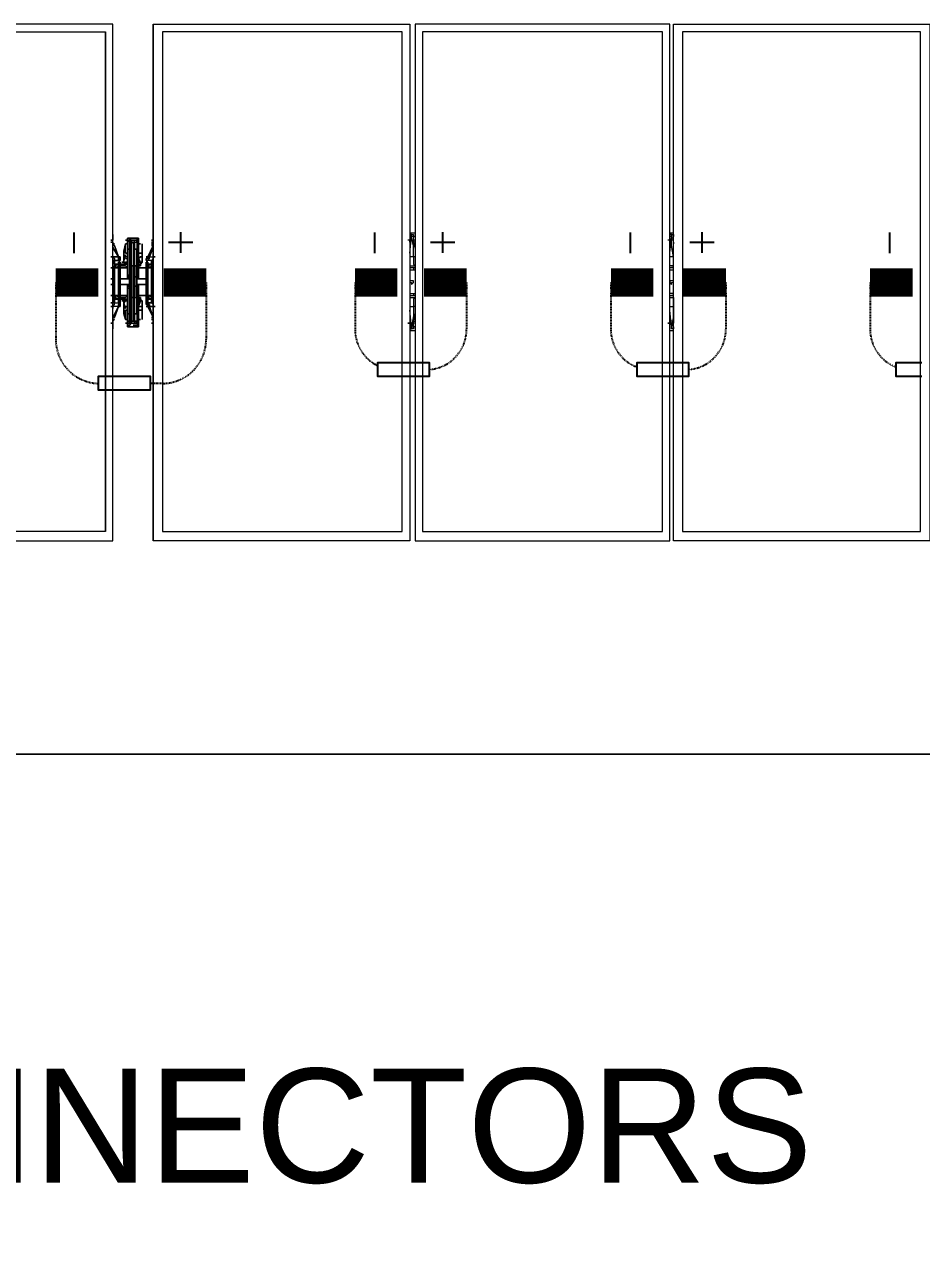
# Model space of a CAD drawing. Header units: feet. Extents: x -9903 to 12307, y -41 to 4121.
# Drawn here: x 10199.2 to 10356.6, y 2201.5 to 2414.5 of the extents above; entities that cross this region are included whole.
import ezdxf
from ezdxf import colors
from ezdxf.entities.mleader import LeaderData, LeaderLine
from ezdxf.lldxf.tags import DXFTag
from ezdxf.math import Vec2, Vec3

# ---------------------------------------------------------------- set-up
doc = ezdxf.new("R2010")
doc.units = ezdxf.units.FT
doc.header["$MEASUREMENT"] = 0
doc.linetypes.add('HIDDEN', pattern=[0.375, 0.25, -0.125])
for name, color, linetype in [('E-HARN-COMP', 8, 'Continuous'), ('E-TRNK-CABL-NEG', 6, 'HIDDEN'), ('E-TRUNK-CABLE-POS', 6, 'HIDDEN'), ('G-ANNO-TEXT', 1, 'Continuous'), ('Polarity-Text', 7, 'Continuous'), ('PV-DC-CABL-UG+', 5, 'DC+')]:
    doc.layers.add(name, color=color, linetype=linetype)
doc.styles.add('NEI-A', font='arial.ttf')
tags = doc.linetypes.add('DC+', pattern='A,0.176989,-0.049113,["DC+",NEI-A,S=0.1,R=0,X=0,Y=-0.05],-0.049113,-0.250887,0.176989', length=0.703091).pattern_tags.tags
tags[6] = DXFTag(74, 10)

# ---------------------------------------------------------------- blocks, each defined once
blk = doc.blocks.new('A$Cc93f9aa1')
at = {"lineweight": 5}
for points in [[(3.6032, 0.4666), (3.6032, 0), (3.3715, 0), (3.3715, 0.4666)], [(3.8365, 0.4666), (3.6065, 0.4666), (3.6065, 0), (3.8365, 0)], [(4.0732, 0), (3.8415, 0), (3.8415, 0.4666), (4.0732, 0.4666)], [(4.1098, 0), (4.3398, 0), (4.3398, 0.4666), (4.1098, 0.4666)], [(3.5949, 0.4583), (3.3799, 0.4583), (3.3799, 0.0067), (3.5949, 0.0067)], [(3.8298, 0.0067), (3.8298, 0.4583), (3.6132, 0.4583), (3.6132, 0.0067)], [(4.0648, 0.0067), (4.0648, 0.4583), (3.8482, 0.4583), (3.8482, 0.0067)], [(4.1165, 0.4583), (4.3332, 0.4583), (4.3332, 0.0067), (4.1165, 0.0067)], [(4.0732, 0.2667), (4.0732, 0.27), (4.0732, 0.275), (4.0732, 0.27)], [(4.1098, 0.27), (4.1098, 0.2683), (4.1082, 0.2667), (4.1098, 0.2683), (4.1098, 0.27), (4.1098, 0.275)], [(4.0748, 0.2517), (4.0748, 0.25), (4.0732, 0.25), (4.0732, 0.2517), (4.0748, 0.2517), (4.0732, 0.2533), (4.0732, 0.255), (4.0765, 0.255), (4.0782, 0.255), (4.0732, 0.265), (4.0782, 0.255), (4.0765, 0.255), (4.0765, 0.2533), (4.0782, 0.2533), (4.0782, 0.2517)], [(4.0832, 0.2667), (4.0832, 0.2583), (4.0832, 0.2567), (4.0832, 0.255), (4.0865, 0.255), (4.0832, 0.255), (4.0832, 0.2567), (4.0832, 0.2583), (4.0865, 0.2583), (4.0865, 0.2667), (4.0865, 0.2583), (4.0865, 0.255), (4.0848, 0.25), (4.0832, 0.25), (4.0832, 0.2567), (4.0832, 0.25), (4.0848, 0.25), (4.0865, 0.255), (4.0865, 0.2583), (4.0832, 0.2583)], [(4.0832, 0.2667), (4.0832, 0.25)], [(4.0865, 0.2667), (4.0848, 0.2667)], [(4.0948, 0.2683), (4.0965, 0.2683), (4.0948, 0.2683), (4.0932, 0.2683), (4.0932, 0.27), (4.0948, 0.27), (4.0965, 0.27), (4.0948, 0.27), (4.0948, 0.2683), (4.0932, 0.2683), (4.0915, 0.2683), (4.0898, 0.2683), (4.0898, 0.27), (4.0882, 0.27), (4.0865, 0.27), (4.0882, 0.27), (4.0898, 0.27), (4.0898, 0.2683), (4.0915, 0.2683), (4.0915, 0.2667), (4.0915, 0.2467), (4.0898, 0.2467), (4.0898, 0.2183), (4.0882, 0.2183), (4.0882, 0.2467), (4.0882, 0.2183), (4.0898, 0.2183), (4.0898, 0.2467), (4.0915, 0.2467), (4.0915, 0.2667), (4.0898, 0.2667), (4.0915, 0.2667), (4.0915, 0.2683), (4.0898, 0.2683), (4.0882, 0.2683), (4.0882, 0.27), (4.0865, 0.27), (4.0865, 0.2733), (4.0865, 0.2717), (4.0882, 0.27), (4.0865, 0.27), (4.0882, 0.27), (4.0898, 0.27), (4.0915, 0.27), (4.0898, 0.27), (4.0882, 0.27), (4.0865, 0.2717), (4.0882, 0.2717), (4.0865, 0.2717), (4.0882, 0.2717), (4.0898, 0.2717), (4.0915, 0.2717), (4.0898, 0.2717), (4.0882, 0.2717), (4.0865, 0.2717), (4.0865, 0.2733), (4.0865, 0.27), (4.0882, 0.27), (4.0882, 0.2683), (4.0898, 0.2683), (4.0915, 0.2683), (4.0932, 0.2683), (4.0948, 0.2683), (4.0948, 0.27), (4.0932, 0.27), (4.0948, 0.2717), (4.0965, 0.2717), (4.0948, 0.2717), (4.0948, 0.2733), (4.0965, 0.2733), (4.0948, 0.2733), (4.0948, 0.2717), (4.0932, 0.27), (4.0948, 0.27), (4.0932, 0.27), (4.0915, 0.27), (4.0898, 0.27), (4.0915, 0.27), (4.0932, 0.27), (4.0948, 0.27), (4.0965, 0.27), (4.0965, 0.2733), (4.0948, 0.2733), (4.0898, 0.2733), (4.0865, 0.2733), (4.0882, 0.2733), (4.0865, 0.2733), (4.0898, 0.2733), (4.0948, 0.2733), (4.0965, 0.2733), (4.0965, 0.27), (4.0982, 0.27), (4.0965, 0.27), (4.0948, 0.27), (4.0932, 0.27), (4.0948, 0.27), (4.0965, 0.27), (4.0965, 0.2617), (4.0948, 0.2617), (4.0965, 0.2617), (4.0965, 0.2383), (4.0948, 0.2383), (4.0965, 0.2383), (4.0965, 0.2367), (4.0948, 0.235), (4.0965, 0.235), (4.0948, 0.235), (4.1032, 0.235), (4.1048, 0.235), (4.1032, 0.235), (4.1032, 0.23), (4.1032, 0.235), (4.0948, 0.235), (4.0965, 0.235), (4.0948, 0.235), (4.0965, 0.2367), (4.0965, 0.2383), (4.0965, 0.2617), (4.0965, 0.27), (4.0948, 0.27), (4.0965, 0.27), (4.0948, 0.27), (4.0932, 0.27), (4.0932, 0.2683)], [(4.0865, 0.2383), (4.0882, 0.2383), (4.0865, 0.2383), (4.0865, 0.2617), (4.0865, 0.27), (4.0865, 0.2617)], [(4.0898, 0.2683), (4.0898, 0.2467), (4.0882, 0.2467), (4.0882, 0.2683)], [(4.0898, 0.2683), (4.0898, 0.2467), (4.0882, 0.2467), (4.0882, 0.2683)], [(4.0932, 0.2183), (4.0932, 0.2467), (4.0948, 0.2467), (4.0948, 0.2683), (4.0932, 0.2683), (4.0932, 0.2467), (4.0915, 0.2467), (4.0915, 0.2183), (4.0932, 0.2183), (4.0932, 0.1967), (4.0915, 0.1967), (4.0898, 0.1967), (4.0915, 0.1967), (4.0932, 0.1967), (4.0948, 0.1967), (4.0932, 0.1967), (4.0948, 0.1967), (4.0932, 0.1967), (4.0932, 0.2183), (4.0915, 0.2183), (4.0915, 0.2467), (4.0932, 0.2467), (4.0932, 0.2683), (4.0948, 0.2683), (4.0948, 0.2467), (4.0932, 0.2467), (4.0932, 0.2183), (4.0948, 0.2183), (4.0948, 0.2467), (4.0948, 0.2183)], [(4.0948, 0.2667), (4.0932, 0.2667)], [(4.0965, 0.2717), (4.0948, 0.2717)], [(4.0965, 0.255), (4.0965, 0.2583), (4.0982, 0.2583), (4.0982, 0.2667), (4.0965, 0.2667), (4.0982, 0.2667), (4.0982, 0.2583), (4.0965, 0.2583), (4.0965, 0.2667), (4.0965, 0.2583), (4.0965, 0.255), (4.0982, 0.255), (4.0982, 0.2567), (4.0998, 0.2517), (4.0982, 0.2567), (4.0982, 0.255)], [(4.0998, 0.25), (4.0998, 0.2617), (4.0982, 0.2667), (4.0998, 0.2617), (4.0998, 0.25), (4.0998, 0.2517)], [(4.1048, 0.2533), (4.1048, 0.255), (4.1082, 0.265), (4.1048, 0.255), (4.1098, 0.255), (4.1082, 0.2533), (4.1082, 0.2517), (4.1048, 0.2517), (4.1048, 0.2533), (4.1048, 0.255), (4.1098, 0.255), (4.1082, 0.2533), (4.1082, 0.2517), (4.1048, 0.2517)], [(4.0732, 0.2517), (4.0732, 0.25), (4.0748, 0.25), (4.0748, 0.2517), (4.0782, 0.2517), (4.0782, 0.2533), (4.0765, 0.2533), (4.0765, 0.255), (4.0732, 0.255), (4.0732, 0.2533), (4.0748, 0.2517)], [(4.0782, 0.2517), (4.0798, 0.2517), (4.0798, 0.2533), (4.0782, 0.2533), (4.0782, 0.255), (4.0798, 0.255), (4.0782, 0.255), (4.0782, 0.2533), (4.0765, 0.2533), (4.0782, 0.2533), (4.0782, 0.255), (4.0782, 0.2533), (4.0798, 0.2533), (4.0798, 0.2517), (4.0782, 0.2517), (4.0798, 0.2517), (4.0798, 0.215), (4.0782, 0.215), (4.0798, 0.215), (4.0798, 0.2517)], [(4.0832, 0.2517), (4.0832, 0.25), (4.0832, 0.26), (4.0832, 0.25)], [(4.0898, 0.2617), (4.0882, 0.2617)], [(4.0898, 0.2617), (4.0882, 0.2617)], [(4.0965, 0.2617), (4.0948, 0.2617)], [(4.0965, 0.255), (4.0965, 0.25), (4.0965, 0.2483), (4.0982, 0.25), (4.0965, 0.2483), (4.0965, 0.25), (4.0982, 0.25), (4.0998, 0.2517), (4.0982, 0.25), (4.0965, 0.25)], [(4.0998, 0.25), (4.0998, 0.26), (4.0998, 0.25), (4.0982, 0.2483), (4.0998, 0.25), (4.1015, 0.25)], [(4.0998, 0.2567), (4.0998, 0.2583)], [(4.1048, 0.255), (4.1032, 0.255), (4.1048, 0.255), (4.1048, 0.2533), (4.1048, 0.255), (4.1032, 0.255)], [(4.1048, 0.215), (4.1032, 0.215), (4.1032, 0.2517), (4.1048, 0.2517), (4.1032, 0.2517), (4.1032, 0.255), (4.1032, 0.2517), (4.1048, 0.2517), (4.1032, 0.2517), (4.1032, 0.215)], [(4.0748, 0.215), (4.0748, 0.2133), (4.0748, 0.215), (4.0732, 0.215), (4.0732, 0.25), (4.0732, 0.215)], [(4.0748, 0.245), (4.0732, 0.245), (4.0748, 0.245), (4.0765, 0.245), (4.0782, 0.2467), (4.0782, 0.2483), (4.0765, 0.2483), (4.0748, 0.2483), (4.0748, 0.2467)], [(4.0765, 0.2483), (4.0748, 0.2467), (4.0765, 0.245), (4.0782, 0.2467)], [(4.0748, 0.2467), (4.0748, 0.2483), (4.0765, 0.2483), (4.0782, 0.2483), (4.0782, 0.2467), (4.0765, 0.245), (4.0748, 0.245)], [(4.0765, 0.2483), (4.0748, 0.2467), (4.0765, 0.245), (4.0782, 0.2467)], [(4.0765, 0.245), (4.0748, 0.245), (4.0748, 0.2467), (4.0748, 0.2483), (4.0765, 0.2483), (4.0782, 0.2483), (4.0782, 0.2467), (4.0782, 0.245), (4.0765, 0.245), (4.0782, 0.245), (4.0782, 0.2467), (4.0765, 0.2467), (4.0782, 0.2467), (4.0765, 0.2467), (4.0782, 0.2467), (4.0765, 0.2467), (4.0782, 0.2467), (4.0765, 0.2467), (4.0782, 0.2467), (4.0765, 0.2467), (4.0782, 0.2467), (4.0765, 0.2467), (4.0782, 0.2467), (4.0765, 0.2467), (4.0782, 0.2467), (4.0765, 0.2467), (4.0782, 0.2467), (4.0782, 0.2483), (4.0765, 0.2483), (4.0748, 0.2483), (4.0748, 0.2467), (4.0748, 0.245)], [(4.0782, 0.2467), (4.0765, 0.2467)], [(4.0798, 0.245), (4.0865, 0.245)], [(4.0848, 0.25), (4.0832, 0.25), (4.0848, 0.2483), (4.0832, 0.25), (4.0848, 0.2483)], [(4.0848, 0.2483), (4.0848, 0.2467), (4.0865, 0.2467), (4.0848, 0.2467), (4.0848, 0.2483), (4.0865, 0.2483), (4.0848, 0.2483), (4.0865, 0.2483)], [(4.0998, 0.25), (4.0982, 0.2483), (4.0965, 0.2483), (4.1032, 0.2483), (4.0965, 0.2483), (4.0982, 0.2483), (4.0998, 0.2483), (4.0982, 0.2483)], [(4.0965, 0.2483), (4.0982, 0.2483)], [(4.1032, 0.2467), (4.0982, 0.2467), (4.0965, 0.245), (4.1032, 0.245), (4.0965, 0.245), (4.0982, 0.2467)], [(4.1065, 0.2483), (4.1048, 0.2467), (4.1065, 0.245), (4.1082, 0.2467)], [(4.1048, 0.2467), (4.1048, 0.2483), (4.1065, 0.2483), (4.1082, 0.2483), (4.1082, 0.2467), (4.1065, 0.245), (4.1048, 0.245), (4.1048, 0.2467), (4.1048, 0.2483), (4.1048, 0.2467), (4.1048, 0.245), (4.1065, 0.245), (4.1082, 0.2467), (4.1082, 0.2483), (4.1065, 0.2483), (4.1048, 0.2483)], [(4.1065, 0.2483), (4.1048, 0.2467), (4.1065, 0.245), (4.1082, 0.2467)], [(4.1115, 0.2517), (4.1098, 0.2517), (4.1098, 0.25), (4.1098, 0.2517), (4.1082, 0.2517), (4.1098, 0.2517)], [(4.1082, 0.25), (4.1082, 0.2517), (4.1082, 0.25), (4.1098, 0.25), (4.1098, 0.215), (4.1082, 0.215), (4.1098, 0.215), (4.1098, 0.25)], [(4.1115, 0.245), (4.1098, 0.245)], [(3.6049, 0.235), (3.6049, 0.2333), (3.6032, 0.2333), (3.6032, 0.2317), (3.6049, 0.2317), (3.6065, 0.2317), (3.6065, 0.2333)], [(3.8398, 0.235), (3.8382, 0.2333), (3.8382, 0.2317), (3.8415, 0.2317), (3.8415, 0.2333), (3.8398, 0.2333)], [(4.0748, 0.235), (4.0732, 0.235)], [(4.0748, 0.235), (4.0732, 0.235)], [(4.0798, 0.235), (4.0882, 0.235), (4.0865, 0.235), (4.0882, 0.235), (4.0798, 0.235), (4.0798, 0.23)], [(4.0865, 0.2383), (4.0865, 0.2367), (4.0865, 0.235), (4.0882, 0.235), (4.0865, 0.235), (4.0865, 0.2383), (4.0865, 0.2367), (4.0882, 0.2367), (4.0865, 0.2367), (4.0865, 0.235), (4.0882, 0.235), (4.0865, 0.235)], [(4.0965, 0.2367), (4.0965, 0.235), (4.0982, 0.235), (4.0965, 0.235), (4.0965, 0.2367), (4.0948, 0.2367), (4.0965, 0.2367), (4.0965, 0.2383), (4.0965, 0.2367), (4.0948, 0.2367)], [(4.1115, 0.235), (4.1098, 0.235)], [(4.1115, 0.235), (4.1098, 0.235)], [(4.0748, 0.23), (4.0732, 0.23)], [(4.0748, 0.23), (4.0732, 0.23)], [(4.0748, 0.2167), (4.0765, 0.2167), (4.0782, 0.2183), (4.0782, 0.22), (4.0765, 0.22), (4.0748, 0.22), (4.0732, 0.22), (4.0748, 0.22), (4.0748, 0.2183), (4.0748, 0.22), (4.0748, 0.2183), (4.0748, 0.2167), (4.0765, 0.2167)], [(4.0765, 0.22), (4.0748, 0.2183), (4.0765, 0.2167), (4.0782, 0.2183)], [(4.0765, 0.22), (4.0748, 0.2183), (4.0765, 0.2167), (4.0782, 0.2183)], [(4.0765, 0.22), (4.0748, 0.22), (4.0765, 0.22), (4.0782, 0.22), (4.0782, 0.2183), (4.0782, 0.2167), (4.0765, 0.2167), (4.0782, 0.2167), (4.0782, 0.2183), (4.0765, 0.2183), (4.0782, 0.2183), (4.0765, 0.2183), (4.0782, 0.2183), (4.0765, 0.2183), (4.0782, 0.2183), (4.0765, 0.2183), (4.0782, 0.2183), (4.0765, 0.2183), (4.0782, 0.2183), (4.0765, 0.2183), (4.0782, 0.2183), (4.0765, 0.2183), (4.0782, 0.2183), (4.0765, 0.2183), (4.0782, 0.2183), (4.0782, 0.22), (4.0765, 0.22), (4.0748, 0.22), (4.0748, 0.2183), (4.0748, 0.2167), (4.0748, 0.2183), (4.0748, 0.2167), (4.0765, 0.2167), (4.0782, 0.2183), (4.0782, 0.22)], [(4.0882, 0.23), (4.0798, 0.23), (4.0882, 0.23), (4.0865, 0.23), (4.0882, 0.23), (4.0865, 0.23)], [(4.0865, 0.22), (4.0798, 0.22)], [(4.0865, 0.23), (4.0882, 0.23), (4.0865, 0.23), (4.0865, 0.2267), (4.0865, 0.23), (4.0865, 0.2267)], [(4.0865, 0.2267), (4.0865, 0.2033), (4.0865, 0.195), (4.0865, 0.2033), (4.0865, 0.2267), (4.0882, 0.2267)], [(4.1048, 0.23), (4.1032, 0.23), (4.0948, 0.23), (4.0965, 0.23), (4.0948, 0.23), (4.0965, 0.23), (4.0965, 0.2267), (4.0965, 0.2283), (4.0948, 0.23), (4.1032, 0.23)], [(4.0965, 0.2267), (4.0965, 0.23), (4.0948, 0.23), (4.0965, 0.2283)], [(4.0965, 0.23), (4.0948, 0.23)], [(4.0965, 0.2267), (4.0948, 0.2267), (4.0965, 0.2267), (4.0965, 0.2033), (4.0948, 0.2033), (4.0965, 0.2033)], [(4.0982, 0.23), (4.0965, 0.23)], [(4.0982, 0.2183), (4.1032, 0.2183), (4.0982, 0.2183), (4.0965, 0.22), (4.1032, 0.22), (4.0965, 0.22)], [(4.1048, 0.22), (4.1048, 0.2183), (4.1048, 0.2167), (4.1065, 0.2167), (4.1082, 0.2183), (4.1082, 0.22), (4.1065, 0.22)], [(4.1065, 0.22), (4.1048, 0.2183), (4.1065, 0.2167), (4.1082, 0.2183)], [(4.1048, 0.22), (4.1048, 0.2183), (4.1048, 0.2167), (4.1048, 0.2183), (4.1048, 0.22), (4.1065, 0.22)], [(4.1065, 0.22), (4.1048, 0.2183), (4.1065, 0.2167), (4.1082, 0.2183)], [(4.1082, 0.22), (4.1082, 0.2183), (4.1082, 0.22), (4.1065, 0.22)], [(4.1115, 0.23), (4.1098, 0.23)], [(4.1115, 0.23), (4.1098, 0.23)], [(4.1115, 0.22), (4.1098, 0.22)], [(4.0732, 0.215), (4.0732, 0.2133)], [(4.0765, 0.2117), (4.0765, 0.21), (4.0782, 0.21), (4.0732, 0.2), (4.0782, 0.21), (4.0765, 0.21), (4.0732, 0.21), (4.0732, 0.2117), (4.0748, 0.2133), (4.0782, 0.2133), (4.0765, 0.2117), (4.0765, 0.21), (4.0732, 0.21), (4.0732, 0.2117), (4.0748, 0.2133), (4.0782, 0.2133)], [(4.0782, 0.2183), (4.0765, 0.2183)], [(4.0798, 0.21), (4.0782, 0.21), (4.0782, 0.2117), (4.0765, 0.2117), (4.0782, 0.2117), (4.0782, 0.21)], [(4.0782, 0.2133), (4.0798, 0.2133), (4.0798, 0.2117), (4.0782, 0.2117), (4.0782, 0.21), (4.0782, 0.2117), (4.0798, 0.2117), (4.0798, 0.2133)], [(4.0832, 0.2133), (4.0832, 0.2083), (4.0832, 0.2133), (4.0832, 0.215), (4.0848, 0.215), (4.0848, 0.2167), (4.0832, 0.215), (4.0832, 0.2133), (4.0832, 0.215), (4.0848, 0.215), (4.0865, 0.2117), (4.0848, 0.21), (4.0832, 0.21), (4.0832, 0.2083), (4.0832, 0.2067), (4.0832, 0.2083), (4.0832, 0.21), (4.0848, 0.21), (4.0865, 0.2117), (4.0848, 0.215), (4.0848, 0.2167), (4.0832, 0.215), (4.0848, 0.2167), (4.0832, 0.215), (4.0832, 0.205), (4.0832, 0.215)], [(4.0865, 0.2167), (4.0848, 0.2167), (4.0832, 0.215), (4.0832, 0.205), (4.0832, 0.215), (4.0848, 0.2167), (4.0865, 0.2167), (4.0848, 0.2167), (4.0865, 0.2167), (4.0848, 0.2167), (4.0865, 0.2167), (4.0848, 0.2167)], [(4.0865, 0.2183), (4.0848, 0.2183), (4.0848, 0.2167), (4.0848, 0.2183)], [(4.0865, 0.21), (4.0865, 0.2067)], [(4.0932, 0.195), (4.0932, 0.1967), (4.0948, 0.1967), (4.0948, 0.2183), (4.0948, 0.1967), (4.0932, 0.1967), (4.0932, 0.195), (4.0948, 0.195)], [(4.0965, 0.215), (4.0965, 0.2167), (4.1032, 0.2167), (4.0965, 0.2167)], [(4.0965, 0.2167), (4.0982, 0.215), (4.0965, 0.2167), (4.0982, 0.2167)], [(4.0998, 0.2167), (4.0982, 0.2167), (4.0998, 0.215), (4.0982, 0.2167), (4.0965, 0.2167), (4.0982, 0.2167)], [(4.0982, 0.1983), (4.0965, 0.1983), (4.0982, 0.1983), (4.0998, 0.205), (4.0998, 0.215), (4.0998, 0.2133), (4.0998, 0.215), (4.0998, 0.205)], [(4.0982, 0.2083), (4.0998, 0.2133), (4.0998, 0.215), (4.0965, 0.215), (4.0965, 0.2117), (4.0965, 0.21), (4.0982, 0.21)], [(4.0982, 0.2083), (4.0998, 0.2133), (4.0998, 0.215), (4.0965, 0.215), (4.0965, 0.2117), (4.0965, 0.21), (4.0982, 0.21)], [(4.0965, 0.2067), (4.0965, 0.21)], [(4.0982, 0.2167), (4.0998, 0.215)], [(4.0998, 0.215), (4.0998, 0.205), (4.0998, 0.215), (4.1015, 0.215)], [(4.1048, 0.2133), (4.1032, 0.2133), (4.1032, 0.21), (4.1048, 0.21), (4.1048, 0.2117), (4.1048, 0.2133), (4.1048, 0.2117), (4.1048, 0.21), (4.1032, 0.21), (4.1032, 0.2133), (4.1048, 0.2133), (4.1082, 0.2133), (4.1082, 0.215), (4.1082, 0.2133)], [(4.1032, 0.21), (4.1048, 0.21), (4.1048, 0.2117), (4.1048, 0.21)], [(4.1048, 0.21), (4.1098, 0.21), (4.1082, 0.2117), (4.1082, 0.2133), (4.1098, 0.2133), (4.1098, 0.215), (4.1098, 0.2133), (4.1082, 0.2133), (4.1082, 0.2117), (4.1098, 0.21), (4.1048, 0.21), (4.1082, 0.2)], [(4.1082, 0.2183), (4.1065, 0.2183)], [(4.1082, 0.2183), (4.1065, 0.2183)], [(4.0732, 0.1967), (4.0732, 0.1983)], [(4.0832, 0.1983), (4.0832, 0.205), (4.0832, 0.1983), (4.0832, 0.2067), (4.0865, 0.2067), (4.0865, 0.1983), (4.0848, 0.1983), (4.0865, 0.1983), (4.0865, 0.2067), (4.0832, 0.2067)], [(4.0882, 0.1983), (4.0865, 0.1983)], [(4.0898, 0.2033), (4.0882, 0.2033)], [(4.0898, 0.2033), (4.0882, 0.2033)], [(4.0915, 0.1983), (4.0915, 0.1967), (4.0898, 0.1967), (4.0915, 0.1967)], [(4.0948, 0.195), (4.0948, 0.1967), (4.0948, 0.195), (4.0965, 0.195), (4.0965, 0.1933), (4.0948, 0.1933), (4.0965, 0.1933), (4.0948, 0.1933), (4.0948, 0.195), (4.0965, 0.195), (4.0965, 0.2033), (4.0965, 0.195), (4.0982, 0.195), (4.0965, 0.195), (4.0965, 0.1933), (4.0948, 0.1933), (4.0932, 0.195), (4.0915, 0.195), (4.0932, 0.195), (4.0948, 0.195), (4.0932, 0.195)], [(4.0948, 0.1983), (4.0932, 0.1983)], [(4.0965, 0.2033), (4.0948, 0.2033)], [(4.0982, 0.1983), (4.0965, 0.1983), (4.0965, 0.2067), (4.0982, 0.2067)], [(4.0982, 0.1983), (4.0965, 0.1983), (4.0965, 0.2067), (4.0982, 0.2067)], [(4.0998, 0.2067), (4.0998, 0.2083)], [(4.1082, 0.1983), (4.1098, 0.1983), (4.1098, 0.1967), (4.1098, 0.1983)], [(4.0732, 0.19), (4.0732, 0.195)], [(4.0932, 0.1933), (4.0882, 0.1933), (4.0865, 0.1933), (4.0882, 0.1933), (4.0865, 0.1933), (4.0865, 0.195), (4.0882, 0.195), (4.0882, 0.1967), (4.0882, 0.195), (4.0865, 0.195), (4.0865, 0.1933), (4.0882, 0.1933)], [(4.0965, 0.195), (4.0948, 0.195), (4.0948, 0.1933), (4.0965, 0.1933), (4.0948, 0.1933), (4.0932, 0.195), (4.0948, 0.195), (4.0932, 0.195), (4.0948, 0.195), (4.0948, 0.1967)], [(4.1098, 0.19), (4.1098, 0.195)]]:
    blk.add_lwpolyline(points, close=True, dxfattribs=at)
for points in [[(4.0732, 0), (4.0732, 0.4666)], [(4.1098, 0.4666), (4.1098, 0)], [(4.0648, 0.0067), (4.0648, 0.4583)], [(4.1165, 0.4583), (4.1165, 0.0067)], [(3.6065, 0.2767), (3.6032, 0.2767)], [(3.6049, 0.27), (3.6049, 0.2733), (3.6049, 0.275), (3.6049, 0.2733), (3.6049, 0.2717), (3.6032, 0.2717), (3.6032, 0.2683)], [(3.8415, 0.2767), (3.8365, 0.2767)], [(3.8415, 0.275), (3.8398, 0.275), (3.8398, 0.2733), (3.8382, 0.2733), (3.8382, 0.27), (3.8382, 0.2683)], [(3.8398, 0.27), (3.8398, 0.2733), (3.8398, 0.275)], [(3.6049, 0.255), (3.6032, 0.255), (3.6032, 0.2633), (3.6049, 0.2733)], [(3.8365, 0.255), (3.8382, 0.255), (3.8382, 0.2633), (3.8398, 0.2733)], [(4.0732, 0.2667), (4.0732, 0.2667)], [(4.0732, 0.2667), (4.0732, 0.2667)], [(4.0882, 0.27), (4.0898, 0.27), (4.0882, 0.27)], [(4.0882, 0.27), (4.0898, 0.27), (4.0882, 0.27)], [(4.0948, 0.27), (4.0948, 0.27)], [(4.0948, 0.27), (4.0948, 0.27)], [(4.1098, 0.2667), (4.1098, 0.2667)], [(4.1098, 0.2667), (4.1098, 0.2667)], [(3.6049, 0.2467), (3.6032, 0.2467), (3.6032, 0.255)], [(3.8398, 0.2467), (3.8382, 0.2467), (3.8365, 0.2467), (3.8382, 0.2483), (3.8382, 0.255)], [(4.0832, 0.26), (4.0832, 0.26)], [(4.0832, 0.26), (4.0832, 0.26)], [(4.0982, 0.26), (4.0982, 0.26)], [(4.0982, 0.26), (4.0982, 0.26)], [(3.6065, 0.2467), (3.6032, 0.2467)], [(3.6065, 0.245), (3.6032, 0.245), (3.6049, 0.245)], [(3.6032, 0.245), (3.6032, 0.2433), (3.6065, 0.2433)], [(3.8415, 0.2467), (3.8365, 0.2467)], [(3.8415, 0.245), (3.8382, 0.245), (3.8365, 0.245)], [(3.8415, 0.2433), (3.8382, 0.2433), (3.8365, 0.2433)], [(3.8382, 0.2433), (3.8382, 0.245)], [(4.0748, 0.2483), (4.0748, 0.2483)], [(4.0748, 0.2483), (4.0748, 0.2483)], [(4.0748, 0.2467), (4.0748, 0.2467)], [(4.0748, 0.2467), (4.0748, 0.2467)], [(4.0748, 0.245), (4.0748, 0.245)], [(4.0748, 0.245), (4.0748, 0.245)], [(4.0765, 0.2483), (4.0765, 0.2483)], [(4.0765, 0.2483), (4.0765, 0.2483)], [(4.0765, 0.245), (4.0782, 0.245)], [(4.0765, 0.245), (4.0765, 0.245)], [(4.0765, 0.245), (4.0782, 0.245)], [(4.0765, 0.245), (4.0765, 0.245)], [(4.0782, 0.2517), (4.0782, 0.2517)], [(4.0782, 0.2517), (4.0782, 0.2517)], [(4.0782, 0.2483), (4.0782, 0.2483)], [(4.0782, 0.2483), (4.0782, 0.2483)], [(4.0782, 0.2467), (4.0782, 0.2467)], [(4.0782, 0.2467), (4.0782, 0.2467)], [(4.0782, 0.245), (4.0782, 0.245)], [(4.0782, 0.245), (4.0782, 0.245)], [(4.0798, 0.2517), (4.0798, 0.2517)], [(4.0798, 0.2517), (4.0798, 0.2517)], [(4.0832, 0.25), (4.0848, 0.2483)], [(4.0832, 0.25), (4.0848, 0.2483)], [(4.0832, 0.25), (4.0848, 0.2483)], [(4.0832, 0.25), (4.0848, 0.25)], [(4.0848, 0.2483), (4.0848, 0.25)], [(4.0865, 0.2483), (4.0848, 0.2483)], [(4.0865, 0.2483), (4.0848, 0.2483)], [(4.0848, 0.2483), (4.0865, 0.2483)], [(4.0848, 0.2483), (4.0865, 0.2483)], [(4.1032, 0.2517), (4.1032, 0.2517)], [(4.1032, 0.2517), (4.1032, 0.2517)], [(4.1048, 0.2483), (4.1065, 0.2483), (4.1082, 0.2483), (4.1082, 0.2467), (4.1082, 0.245), (4.1065, 0.245), (4.1048, 0.245), (4.1048, 0.2467), (4.1048, 0.245)], [(4.1048, 0.2483), (4.1048, 0.2483)], [(4.1048, 0.245), (4.1065, 0.245), (4.1082, 0.245), (4.1082, 0.2467), (4.1065, 0.2467), (4.1082, 0.2467), (4.1065, 0.2467), (4.1082, 0.2467), (4.1065, 0.2467), (4.1082, 0.2467), (4.1065, 0.2467), (4.1082, 0.2467), (4.1065, 0.2467), (4.1082, 0.2467), (4.1065, 0.2467), (4.1082, 0.2467), (4.1065, 0.2467), (4.1082, 0.2467), (4.1065, 0.2467), (4.1082, 0.2467), (4.1065, 0.2467), (4.1082, 0.2467), (4.1098, 0.2467), (4.1082, 0.2467), (4.1082, 0.2483), (4.1065, 0.2483), (4.1048, 0.2483)], [(4.1048, 0.2483), (4.1048, 0.2483)], [(4.1048, 0.2467), (4.1048, 0.2467)], [(4.1048, 0.2467), (4.1048, 0.2467)], [(4.1048, 0.245), (4.1048, 0.245)], [(4.1048, 0.245), (4.1048, 0.245)], [(4.1065, 0.2483), (4.1065, 0.2483)], [(4.1065, 0.2483), (4.1065, 0.2483)], [(4.1065, 0.245), (4.1065, 0.245)], [(4.1065, 0.245), (4.1065, 0.245)], [(4.1082, 0.2483), (4.1082, 0.2483)], [(4.1082, 0.2483), (4.1082, 0.2483)], [(4.1082, 0.2467), (4.1082, 0.2467)], [(4.1082, 0.2467), (4.1082, 0.2467)], [(4.1082, 0.245), (4.1082, 0.245)], [(4.1082, 0.245), (4.1082, 0.245)], [(3.6065, 0.2217), (3.6032, 0.2217), (3.6032, 0.22), (3.6065, 0.22)], [(3.8415, 0.2217), (3.8382, 0.2217), (3.8365, 0.2217)], [(3.8365, 0.22), (3.8382, 0.22), (3.8415, 0.22)], [(3.8382, 0.22), (3.8382, 0.2217)], [(4.0748, 0.22), (4.0748, 0.22)], [(4.0748, 0.22), (4.0748, 0.22)], [(4.0765, 0.22), (4.0765, 0.22)], [(4.0765, 0.22), (4.0765, 0.22)], [(4.0782, 0.22), (4.0782, 0.22)], [(4.0782, 0.22), (4.0782, 0.22)], [(4.0865, 0.23), (4.0882, 0.23)], [(4.0865, 0.23), (4.0882, 0.23)], [(4.0865, 0.23), (4.0882, 0.23)], [(4.0865, 0.23), (4.0882, 0.23)], [(4.0965, 0.23), (4.0982, 0.23)], [(4.0965, 0.23), (4.0982, 0.23)], [(4.1048, 0.2183), (4.1048, 0.22)], [(4.1065, 0.22), (4.1048, 0.22)], [(4.1048, 0.22), (4.1048, 0.22)], [(4.1048, 0.22), (4.1048, 0.22)], [(4.1082, 0.22), (4.1065, 0.22)], [(4.1065, 0.22), (4.1065, 0.22)], [(4.1065, 0.22), (4.1065, 0.22)], [(4.1082, 0.22), (4.1082, 0.22)], [(4.1082, 0.2183), (4.1082, 0.22)], [(4.1082, 0.22), (4.1082, 0.22)], [(3.6049, 0.2183), (3.6032, 0.2183), (3.6032, 0.21), (3.6049, 0.2), (3.6049, 0.1917), (3.6065, 0.1917)], [(3.6032, 0.2183), (3.6065, 0.2183)], [(3.8382, 0.21), (3.8382, 0.2167), (3.8365, 0.2183), (3.8382, 0.2183), (3.8365, 0.2183)], [(3.8365, 0.21), (3.8382, 0.21), (3.8382, 0.2), (3.8398, 0.1933), (3.8398, 0.1917), (3.8415, 0.1917)], [(3.8415, 0.2183), (3.8382, 0.2183)], [(4.0732, 0.2133), (4.0748, 0.2133), (4.0732, 0.2133)], [(4.0732, 0.2133), (4.0748, 0.2133), (4.0732, 0.2133)], [(4.0748, 0.2183), (4.0748, 0.2183)], [(4.0748, 0.2183), (4.0748, 0.2183)], [(4.0748, 0.2167), (4.0748, 0.2167)], [(4.0748, 0.2167), (4.0748, 0.2167)], [(4.0765, 0.2167), (4.0765, 0.2167)], [(4.0765, 0.2167), (4.0765, 0.2167)], [(4.0782, 0.2183), (4.0782, 0.2183)], [(4.0782, 0.2183), (4.0782, 0.2183)], [(4.0782, 0.2167), (4.0782, 0.2167)], [(4.0782, 0.2167), (4.0782, 0.2167)], [(4.0782, 0.215), (4.0782, 0.215)], [(4.0782, 0.215), (4.0782, 0.215)], [(4.0798, 0.215), (4.0798, 0.215)], [(4.0798, 0.215), (4.0798, 0.215)], [(4.0898, 0.2183), (4.0898, 0.1967), (4.0882, 0.1967), (4.0882, 0.2183)], [(4.0898, 0.2183), (4.0898, 0.1967), (4.0882, 0.1967), (4.0882, 0.2183)], [(4.0915, 0.2183), (4.0898, 0.2183)], [(4.0915, 0.2183), (4.0898, 0.2183)], [(4.0915, 0.1983), (4.0915, 0.2183)], [(4.0915, 0.1983), (4.0915, 0.2183)], [(4.1032, 0.215), (4.1032, 0.215)], [(4.1032, 0.215), (4.1032, 0.215)], [(4.1048, 0.2167), (4.1048, 0.2183)], [(4.1048, 0.2183), (4.1048, 0.2183)], [(4.1048, 0.2183), (4.1048, 0.2183)], [(4.1048, 0.2167), (4.1065, 0.2167)], [(4.1048, 0.2167), (4.1048, 0.2167)], [(4.1048, 0.2167), (4.1065, 0.2167)], [(4.1048, 0.2167), (4.1065, 0.2167)], [(4.1048, 0.2167), (4.1048, 0.2167)], [(4.1048, 0.215), (4.1048, 0.215)], [(4.1048, 0.215), (4.1048, 0.215)], [(4.1065, 0.2183), (4.1082, 0.2183)], [(4.1065, 0.2183), (4.1082, 0.2183)], [(4.1065, 0.2183), (4.1082, 0.2183)], [(4.1065, 0.2183), (4.1082, 0.2183)], [(4.1065, 0.2183), (4.1082, 0.2183)], [(4.1065, 0.2183), (4.1082, 0.2183)], [(4.1065, 0.2183), (4.1082, 0.2183)], [(4.1065, 0.2183), (4.1082, 0.2183)], [(4.1065, 0.2183), (4.1082, 0.2183)], [(4.1065, 0.2183), (4.1082, 0.2183)], [(4.1065, 0.2183), (4.1082, 0.2183)], [(4.1065, 0.2183), (4.1082, 0.2183)], [(4.1065, 0.2183), (4.1082, 0.2183)], [(4.1065, 0.2167), (4.1082, 0.2183)], [(4.1065, 0.2183), (4.1082, 0.2183)], [(4.1065, 0.2167), (4.1082, 0.2167)], [(4.1065, 0.2167), (4.1065, 0.2167)], [(4.1065, 0.2167), (4.1082, 0.2167)], [(4.1065, 0.2167), (4.1065, 0.2167)], [(4.1082, 0.2183), (4.1082, 0.2183)], [(4.1082, 0.2167), (4.1082, 0.2183)], [(4.1082, 0.2183), (4.1082, 0.2183)], [(4.1082, 0.2167), (4.1082, 0.2183)], [(4.1082, 0.2167), (4.1082, 0.2167)], [(4.1082, 0.2167), (4.1082, 0.2167)], [(4.0732, 0.1983), (4.0732, 0.1983)], [(4.0732, 0.1983), (4.0732, 0.1983)], [(4.0832, 0.205), (4.0832, 0.205)], [(4.0832, 0.205), (4.0832, 0.205)], [(4.0848, 0.1983), (4.0848, 0.1983)], [(4.0848, 0.1983), (4.0848, 0.1983)], [(4.0898, 0.1983), (4.0915, 0.1983)], [(4.0898, 0.1983), (4.0915, 0.1983)], [(4.0982, 0.205), (4.0982, 0.205)], [(4.0982, 0.205), (4.0982, 0.205)], [(4.0982, 0.1983), (4.0982, 0.1983)], [(4.0982, 0.1983), (4.0982, 0.1983)], [(4.1098, 0.1983), (4.1098, 0.1983)], [(4.1098, 0.1983), (4.1098, 0.1983)], [(3.6032, 0.1967), (3.6032, 0.1933), (3.6049, 0.1933), (3.6049, 0.19), (3.6049, 0.1917), (3.6049, 0.195)], [(3.6065, 0.1883), (3.6032, 0.1883)], [(3.6049, 0.19), (3.6065, 0.19)], [(3.8415, 0.1883), (3.8365, 0.1883)], [(3.8382, 0.1967), (3.8382, 0.195), (3.8382, 0.1917), (3.8398, 0.1917), (3.8398, 0.19), (3.8415, 0.19)], [(3.8398, 0.195), (3.8398, 0.1917), (3.8398, 0.19)], [(4.0732, 0.195), (4.0732, 0.195)], [(4.0732, 0.195), (4.0732, 0.195)], [(4.0865, 0.195), (4.0882, 0.1967)], [(4.0865, 0.195), (4.0882, 0.1967)], [(4.0865, 0.1933), (4.0882, 0.195)], [(4.0865, 0.195), (4.0882, 0.195)], [(4.0865, 0.1933), (4.0882, 0.195)], [(4.0865, 0.195), (4.0882, 0.195)], [(4.0865, 0.1933), (4.0882, 0.1933)], [(4.0865, 0.1933), (4.0882, 0.1933)], [(4.0865, 0.1933), (4.0882, 0.1933)], [(4.0865, 0.1933), (4.0882, 0.1933)], [(4.0882, 0.195), (4.0882, 0.1967)], [(4.0882, 0.195), (4.0882, 0.1967)], [(4.0882, 0.195), (4.0898, 0.195)], [(4.0882, 0.195), (4.0898, 0.195)], [(4.0882, 0.195), (4.0898, 0.195)], [(4.0882, 0.195), (4.0898, 0.195)], [(4.0882, 0.195), (4.0882, 0.195)], [(4.0882, 0.1933), (4.0882, 0.195)], [(4.0882, 0.195), (4.0898, 0.195)], [(4.0882, 0.195), (4.0898, 0.195)], [(4.0882, 0.195), (4.0898, 0.195)], [(4.0882, 0.195), (4.0898, 0.195)], [(4.0882, 0.195), (4.0882, 0.195)], [(4.0882, 0.1933), (4.0882, 0.195)], [(4.0898, 0.1967), (4.0898, 0.195)], [(4.0898, 0.1967), (4.0898, 0.195)], [(4.0898, 0.195), (4.0915, 0.195)], [(4.0898, 0.195), (4.0915, 0.195)], [(4.0898, 0.195), (4.0915, 0.195)], [(4.0898, 0.195), (4.0915, 0.195)], [(4.0948, 0.1933), (4.0932, 0.1933)], [(4.0932, 0.1933), (4.0948, 0.1933)], [(4.0948, 0.1933), (4.0932, 0.1933)], [(4.0932, 0.1933), (4.0948, 0.1933)], [(4.0948, 0.1967), (4.0948, 0.195), (4.0965, 0.195)], [(4.0965, 0.195), (4.0948, 0.1967)], [(4.1098, 0.195), (4.1098, 0.195)], [(4.1098, 0.195), (4.1098, 0.195)]]:
    blk.add_lwpolyline(points, dxfattribs=at)
at = {"color": 8, "lineweight": 5, "true_color": 0x808080}
for points in [[(3.6065, 0.2767), (3.6032, 0.2767)], [(3.6032, 0.2733), (3.6032, 0.275), (3.6049, 0.275)], [(3.8415, 0.2767), (3.8365, 0.2767)], [(3.8365, 0.2733), (3.8382, 0.2733), (3.8382, 0.275), (3.8398, 0.275)], [(3.6032, 0.2617), (3.6032, 0.27), (3.6049, 0.27)], [(3.6032, 0.2667), (3.6032, 0.2683), (3.6049, 0.2683)], [(3.6049, 0.2733), (3.6049, 0.2733)], [(3.6049, 0.2733), (3.6065, 0.2583)], [(3.6065, 0.2683), (3.6065, 0.27)], [(3.8365, 0.27), (3.8382, 0.27), (3.8382, 0.2683), (3.8365, 0.2617)], [(3.8365, 0.2667), (3.8382, 0.2667), (3.8382, 0.2683), (3.8365, 0.2683)], [(3.8398, 0.2733), (3.8398, 0.2733)], [(3.8398, 0.2733), (3.8415, 0.2583)], [(3.8415, 0.2683), (3.8415, 0.27)], [(4.0882, 0.2717), (4.0882, 0.2717)], [(4.0882, 0.2717), (4.0882, 0.2717)], [(4.0882, 0.27), (4.0898, 0.27)], [(4.0882, 0.27), (4.0898, 0.27)], [(4.0948, 0.2717), (4.0948, 0.2717)], [(4.0948, 0.2717), (4.0948, 0.2717)], [(3.6065, 0.255), (3.6032, 0.255)], [(3.8415, 0.255), (3.8382, 0.255)], [(3.6032, 0.21), (3.6065, 0.21)], [(3.8382, 0.21), (3.8415, 0.21)], [(3.6032, 0.2033), (3.6032, 0.195), (3.6049, 0.195)], [(3.6032, 0.1967), (3.6032, 0.1983)], [(3.6065, 0.2067), (3.6049, 0.1917)], [(3.8365, 0.195), (3.8382, 0.195), (3.8382, 0.1967), (3.8365, 0.2033)], [(3.8365, 0.1967), (3.8382, 0.1967), (3.8382, 0.1983), (3.8365, 0.1983)], [(3.8415, 0.2067), (3.8398, 0.1917)], [(3.6049, 0.19), (3.6032, 0.19), (3.6032, 0.1917)], [(3.6065, 0.1883), (3.6032, 0.1883)], [(3.6049, 0.1917), (3.6049, 0.1917)], [(3.6065, 0.1967), (3.6065, 0.195), (3.6082, 0.195)], [(3.8398, 0.19), (3.8382, 0.19), (3.8382, 0.1917), (3.8365, 0.1917)], [(3.8415, 0.1883), (3.8365, 0.1883)], [(3.8398, 0.1917), (3.8398, 0.1917)], [(3.8415, 0.1967), (3.8415, 0.195), (3.8432, 0.195)], [(4.0882, 0.1933), (4.0882, 0.1933)], [(4.0882, 0.1933), (4.0882, 0.1933)], [(4.0948, 0.1933), (4.0948, 0.1933)], [(4.0948, 0.1933), (4.0948, 0.1933)]]:
    blk.add_lwpolyline(points, dxfattribs=at)
for points in [[(3.6082, 0.27), (3.6065, 0.27)], [(3.8432, 0.27), (3.8415, 0.27)], [(4.0748, 0.27), (4.0732, 0.27)], [(4.0748, 0.2667), (4.0732, 0.2667)], [(4.0732, 0.265), (4.0765, 0.255), (4.0732, 0.265), (4.0748, 0.265)], [(4.0865, 0.27), (4.0865, 0.2617)], [(4.0882, 0.2717), (4.0882, 0.2733)], [(4.0898, 0.27), (4.0882, 0.27)], [(4.0898, 0.27), (4.0882, 0.27), (4.0898, 0.27), (4.0915, 0.27)], [(4.0965, 0.2617), (4.0965, 0.27), (4.0948, 0.27), (4.0965, 0.27), (4.0948, 0.27), (4.0932, 0.27), (4.0915, 0.27), (4.0898, 0.27), (4.0915, 0.27), (4.0932, 0.27), (4.0948, 0.27), (4.0965, 0.27), (4.0948, 0.27), (4.0965, 0.27)], [(4.0948, 0.2733), (4.0948, 0.2717)], [(4.1048, 0.255), (4.1098, 0.265), (4.1082, 0.265), (4.1098, 0.265)], [(4.1098, 0.2667), (4.1082, 0.2667)], [(4.1115, 0.27), (4.1098, 0.27)], [(4.0732, 0.255), (4.0715, 0.255), (4.0732, 0.255), (4.0732, 0.2567)], [(4.0882, 0.235), (4.0882, 0.2383), (4.0882, 0.2617), (4.0882, 0.2383), (4.0882, 0.235), (4.0865, 0.235)], [(4.0882, 0.2583), (4.0865, 0.2583)], [(4.0882, 0.255), (4.0865, 0.255)], [(4.0965, 0.235), (4.0948, 0.235), (4.0948, 0.2383), (4.0948, 0.2617), (4.0948, 0.2383), (4.0948, 0.235)], [(4.0982, 0.2583), (4.0965, 0.2583)], [(4.0982, 0.255), (4.0965, 0.255)], [(4.1115, 0.255), (4.1098, 0.255), (4.1098, 0.2567), (4.1098, 0.255)], [(4.0748, 0.2483), (4.0748, 0.25)], [(4.0748, 0.22), (4.0748, 0.245)], [(4.0782, 0.2517), (4.0782, 0.2483)], [(4.0782, 0.245), (4.0782, 0.22)], [(4.0865, 0.25), (4.0848, 0.25)], [(4.0982, 0.25), (4.0965, 0.25)], [(4.1048, 0.2483), (4.1048, 0.2517)], [(4.1048, 0.22), (4.1048, 0.245)], [(4.1082, 0.25), (4.1082, 0.2483)], [(4.1082, 0.245), (4.1082, 0.22)], [(4.0898, 0.2367), (4.0882, 0.2367)], [(4.0898, 0.2367), (4.0882, 0.2367)], [(4.0965, 0.2367), (4.0948, 0.2367)], [(4.0965, 0.2367), (4.0948, 0.2367)], [(4.0882, 0.23), (4.0882, 0.2267), (4.0882, 0.2033), (4.0882, 0.2267), (4.0882, 0.23), (4.0865, 0.23)], [(4.0898, 0.2283), (4.0882, 0.2283)], [(4.0898, 0.2283), (4.0882, 0.2283)], [(4.0965, 0.23), (4.0948, 0.23), (4.0948, 0.2033), (4.0948, 0.23)], [(4.0965, 0.2283), (4.0948, 0.2283)], [(4.0965, 0.2283), (4.0948, 0.2283)], [(4.0715, 0.21), (4.0732, 0.21), (4.0732, 0.2117), (4.0732, 0.21)], [(4.0765, 0.21), (4.0732, 0.2017)], [(4.0748, 0.215), (4.0748, 0.2167)], [(4.0782, 0.2167), (4.0782, 0.215)], [(4.0848, 0.215), (4.0865, 0.215)], [(4.0882, 0.2117), (4.0865, 0.2117)], [(4.0982, 0.215), (4.0965, 0.215)], [(4.0982, 0.2117), (4.0965, 0.2117)], [(4.1048, 0.215), (4.1048, 0.2167)], [(4.1098, 0.2017), (4.1048, 0.21)], [(4.1082, 0.2167), (4.1082, 0.215)], [(4.1098, 0.21), (4.1098, 0.2117), (4.1098, 0.21), (4.1115, 0.21)], [(4.0748, 0.2), (4.0732, 0.2)], [(4.0748, 0.1983), (4.0732, 0.1983)], [(4.0882, 0.2067), (4.0865, 0.2067)], [(4.0865, 0.2033), (4.0865, 0.195)], [(4.0965, 0.195), (4.0948, 0.195), (4.0965, 0.195), (4.0948, 0.195), (4.0932, 0.195), (4.0948, 0.195), (4.0965, 0.195), (4.0948, 0.195), (4.0965, 0.195), (4.0965, 0.2033)], [(4.0982, 0.2067), (4.0965, 0.2067)], [(4.1098, 0.2), (4.1082, 0.2)], [(4.1098, 0.1983), (4.1082, 0.1983)], [(4.0748, 0.1967), (4.0732, 0.1967)], [(4.0748, 0.195), (4.0732, 0.195)], [(4.0898, 0.195), (4.0882, 0.195), (4.0898, 0.195), (4.0882, 0.195), (4.0898, 0.195), (4.0915, 0.195)], [(4.0898, 0.195), (4.0882, 0.195)], [(4.0898, 0.1933), (4.0882, 0.1933)], [(4.0915, 0.1967), (4.0898, 0.1967), (4.0915, 0.1967), (4.0932, 0.1967)], [(4.0965, 0.1933), (4.0948, 0.1933)], [(4.1115, 0.1967), (4.1098, 0.1967)], [(4.1115, 0.195), (4.1098, 0.195)]]:
    blk.add_lwpolyline(points, close=True, dxfattribs=at)

msp = doc.modelspace()

# ---------------------------------------------------------------- linework, layer by layer
at = {"layer": 'E-HARN-COMP', "const_width": 5}
for points in [[(10204.73, 2369.27), (10212.18, 2369.27)], [(10223.66, 2369.27), (10231.11, 2369.27)], [(10257.21, 2369.27), (10264.66, 2369.27)], [(10269.31, 2369.27), (10276.77, 2369.27)], [(10302.07, 2369.27), (10309.53, 2369.27)], [(10314.79, 2369.27), (10322.24, 2369.27)], [(10347.54, 2369.27), (10355, 2369.27)]]:
    msp.add_lwpolyline(points, dxfattribs=at)
at = {"layer": 'E-HARN-COMP'}
for points in [[(10265.73, 2355.19), (10261.17, 2355.19), (10261.17, 2352.86), (10265.73, 2352.86)], [(10265.73, 2352.86), (10270.29, 2352.86), (10270.29, 2355.19), (10265.73, 2355.19)], [(10311.2, 2355.19), (10306.64, 2355.19), (10306.64, 2352.86), (10311.2, 2352.86)], [(10311.2, 2352.86), (10315.77, 2352.86), (10315.77, 2355.19), (10311.2, 2355.19)], [(10356.58, 2355.19), (10352.02, 2355.19), (10352.02, 2352.86), (10356.58, 2352.86)], [(10216.77, 2352.8), (10212.2, 2352.8), (10212.2, 2350.47), (10216.77, 2350.47)], [(10216.77, 2350.47), (10221.33, 2350.47), (10221.33, 2352.8), (10216.77, 2352.8)]]:
    msp.add_lwpolyline(points, dxfattribs=at)
at = {"layer": 'E-TRNK-CABL-NEG', "ltscale": 0.1}
for points in [[(10204.73, 2369.27), (10204.73, 2359.31, 0.404462), (10212.21, 2351.57)], [(10257.21, 2369.27), (10257.21, 2361.04, 0.28737), (10261.17, 2354.72, 0.28737)], [(10302.07, 2369.27), (10302.07, 2361.04, 0.313117), (10306.64, 2354.46, 0.313117)], [(10347.54, 2369.27), (10347.54, 2361.04, 0.30904), (10352.02, 2354.49, 0.30904)]]:
    msp.add_lwpolyline(points, format="xyb", dxfattribs=at)
at = {"layer": 'E-TRUNK-CABLE-POS', "ltscale": 0.1}
for points in [[(10231.11, 2369.27), (10231.11, 2359.31, -0.404462), (10223.63, 2351.57), (10221.33, 2351.57)], [(10276.77, 2369.27), (10276.77, 2361.04, -0.391396), (10270.29, 2354.03, -0.391396)], [(10322.24, 2369.27), (10322.24, 2361.04, -0.391396), (10315.77, 2354.03, -0.391396)]]:
    msp.add_lwpolyline(points, format="xyb", dxfattribs=at)
at = {"layer": 'Polarity-Text'}
for p, q in [((10226.62, 2378.13), (10226.62, 2374.51)), ((10272.57, 2378.13), (10272.57, 2374.51)), ((10318.05, 2378.13), (10318.05, 2374.51)), ((10207.88, 2378.05), (10207.88, 2374.43)), ((10228.75, 2376.32), (10224.48, 2376.32)), ((10260.6, 2378.05), (10260.6, 2374.43)), ((10274.71, 2376.32), (10270.44, 2376.32)), ((10305.47, 2378.05), (10305.47, 2374.43)), ((10320.18, 2376.32), (10315.91, 2376.32)), ((10350.94, 2378.05), (10350.94, 2374.43))]:
    msp.add_line(p, q, dxfattribs=at)
at = {"layer": 'PV-DC-CABL-UG+', "ltscale": 0.6}
msp.add_lwpolyline([(10986.14, 2286.5), (9135.5, 2286.64)], dxfattribs=at)

# ---------------------------------------------------------------- block references
at = {"xscale": 194.04614304, "yscale": 194.04614304, "zscale": 194.04614304, "rotation": 180}
msp.add_blockref('A$Cc93f9aa1', (11012.23, 2414.55), dxfattribs=at)

# ---------------------------------------------------------------- next in the draw order: leaders
at = {"layer": 'G-ANNO-TEXT'}
ml = msp.add_multileader_mtext('Standard', dxfattribs=at)
ml.set_content('(TYP.) BLA HARNESS CONNECTORS', color=256, style='NEI-A')
ml.set_leader_properties()
ml.build(insert=Vec2(0, 0))
ml.multileader.update_dxf_attribs({"dogleg_length": 0.36, "arrow_head_size": 22.51})
ctx = ml.context
ctx.base_point, ctx.char_height, ctx.arrow_head_size, ctx.landing_gap_size, ctx.plane_origin = Vec3(9823.88, 2218.52), 20, 22.51, 23.05, Vec3(16147.63, -3591.89)
notes = []
notes.append((ctx, [(0, (1, 1, 0), (9777.78, 2218.52), (1, 0), 46.1, [(0, [(9738.63, 2309.47), (9763.6, 2299.85)], 0, [])])]))
ctx.mtext.insert, ctx.mtext.width, ctx.mtext.flow_direction = Vec3(9846.93, 2231.46), 489.3132, 5
ctx.mtext.has_bg_fill, ctx.mtext.bg_color, ctx.mtext.bg_scale_factor, ctx.mtext.bg_transparency, ctx.mtext.use_window_bg_color = 1, -1073741824, 1.5, 0, 1
for ctx, leaders in notes:
    for number, flags, end, landing, length, lines in leaders:
        leader = LeaderData()
        leader.index, (leader.has_last_leader_line, leader.has_dogleg_vector, leader.attachment_direction) = number, flags
        leader.last_leader_point, leader.dogleg_vector, leader.dogleg_length = Vec3(end), Vec3(landing), length
        for number, points, colour, breaks in lines:
            line = LeaderLine()
            line.index, line.vertices, line.color, line.breaks = number, Vec3.list(points), colors.encode_raw_color(colour), breaks
            leader.lines.append(line)
        ctx.leaders.append(leader)

doc.saveas('drawing.dxf')
